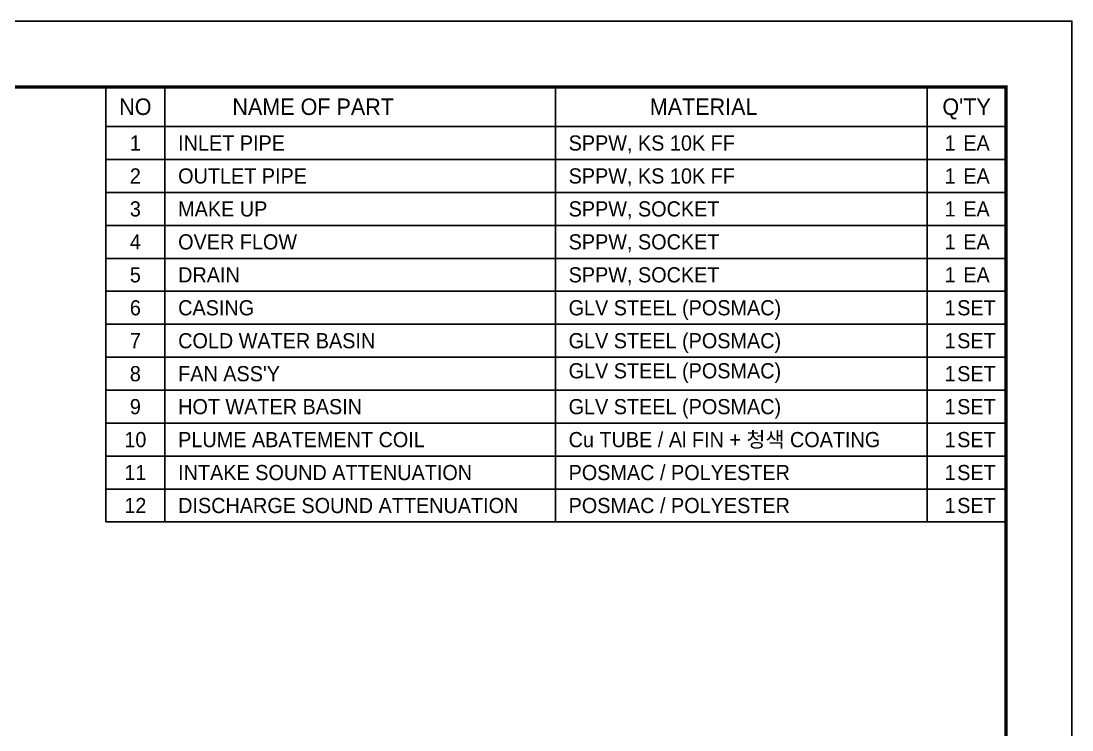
# Model space of a CAD drawing. Header units: millimetres. Extents: x -661384 to 33175, y -139129 to 24362.
# Drawn here: x 22005 to 33175, y 16833 to 24362 of the extents above; entities that cross this region are included whole.
import ezdxf
from ezdxf.enums import TextEntityAlignment as Align

# ---------------------------------------------------------------- set-up
doc = ezdxf.new("R2010")
doc.units = ezdxf.units.MM
for name, color, linetype in [('냉각탑_box', 1, 'Continuous'), ('냉각탑_form', 1, 'Continuous'), ('냉각탑_text', 3, 'Continuous')]:
    doc.layers.add(name, color=color, linetype=linetype)
doc.styles.add('돋움', font='Dotum.ttf')

msp = doc.modelspace()

# ---------------------------------------------------------------- linework, layer by layer
at = {"layer": 'Defpoints'}
msp.add_lwpolyline([(3767.7, 24362), (33174.9, 24362), (33174.9, 3566.9), (3767.7, 3566.9)], close=True, dxfattribs=at)
at = {"layer": '냉각탑_box'}
for p, q in [((22904.7, 19041.8), (22904.7, 23661.8)), ((22904.7, 23661.8), (32474.7, 23661.8)), ((23534.7, 23661.8), (23534.7, 19041.8)), ((27684.7, 23661.8), (27684.7, 19041.8)), ((31634.7, 23661.8), (31634.7, 19041.8)), ((32474.7, 23661.8), (32474.7, 20091.8)), ((22904.7, 23241.8), (32474.7, 23241.8)), ((22904.7, 22891.8), (32474.7, 22891.8)), ((22904.7, 22541.8), (32474.7, 22541.8)), ((22904.7, 22191.8), (32474.7, 22191.8)), ((22904.7, 21841.8), (32474.7, 21841.8)), ((22904.7, 21491.8), (32474.7, 21491.8)), ((22904.7, 21141.8), (32474.7, 21141.8)), ((22904.7, 20791.8), (32474.7, 20791.8)), ((22904.7, 20441.8), (32474.7, 20441.8)), ((32474.7, 20091.8), (22904.7, 20091.8)), ((22904.7, 19741.8), (32474.7, 19741.8)), ((22904.7, 19391.8), (32474.7, 19391.8)), ((22904.7, 19041.8), (32474.7, 19041.8))]:
    msp.add_line(p, q, dxfattribs=at)
at = {"layer": '냉각탑_form', "const_width": 35}
msp.add_lwpolyline([(4467.8, 23661.8), (4467.8, 4267), (32474.7, 4267), (32474.7, 23661.8)], close=True, dxfattribs=at)

# ---------------------------------------------------------------- texts
at = {"layer": '냉각탑_text', "style": '돋움'}
for s, height, p in [('NO', 175, (23219.7, 23451.8)), ('NAME OF PART', 175, (25109.7, 23451.8)), ('MATERIAL', 175, (29259.7, 23451.8)), ("Q'TY", 175, (32054.7, 23451.8)), ('1', 161, (23219.7, 23066.8)), ('1', 161, (31879.7, 23066.8)), ('EA', 161, (32159.7, 23066.8)), ('2', 161, (23219.7, 22716.8)), ('1', 161, (31879.7, 22716.8)), ('EA', 161, (32159.7, 22716.8)), ('3', 161, (23219.7, 22366.8)), ('1', 161, (31879.7, 22366.8)), ('EA', 161, (32159.7, 22366.8)), ('4', 161, (23219.7, 22016.8)), ('1', 161, (31879.7, 22016.8)), ('EA', 161, (32159.7, 22016.8)), ('5', 161, (23219.7, 21666.8)), ('1', 161, (31879.7, 21666.8)), ('EA', 161, (32159.7, 21666.8)), ('6', 161, (23219.7, 21316.8)), ('1', 161, (31879.7, 21316.8)), ('SET', 161, (32159.7, 21316.8)), ('7', 161, (23219.7, 20966.8)), ('1', 161, (31879.7, 20966.8)), ('SET', 161, (32159.7, 20966.8)), ('8', 161, (23219.7, 20616.8)), ('1', 161, (31879.7, 20616.8)), ('SET', 161, (32159.7, 20616.8)), ('9', 161, (23219.7, 20266.8)), ('1', 161, (31879.7, 20266.8)), ('SET', 161, (32159.7, 20266.8)), ('10', 161, (23219.7, 19916.8)), ('1', 161, (31879.7, 19916.8)), ('SET', 161, (32159.7, 19916.8)), ('11', 161, (23219.7, 19566.8)), ('1', 161, (31879.7, 19566.8)), ('SET', 161, (32159.7, 19566.8)), ('12', 161, (23219.7, 19216.8)), ('1', 161, (31879.7, 19216.8)), ('SET', 161, (32159.7, 19216.8))]:
    msp.add_text(s, height=height, dxfattribs=at).set_placement(p, align=Align.MIDDLE_CENTER)
for s, p in [('INLET PIPE', (23674.7, 23066.8)), ('SPPW, KS 10K FF', (27824.7, 23066.8)), ('OUTLET PIPE', (23674.7, 22716.8)), ('SPPW, KS 10K FF', (27824.7, 22716.8)), ('MAKE UP', (23674.7, 22366.8)), ('SPPW, SOCKET', (27824.7, 22366.8)), ('OVER FLOW', (23674.7, 22016.8)), ('SPPW, SOCKET', (27824.7, 22016.8)), ('DRAIN', (23674.7, 21666.8)), ('SPPW, SOCKET', (27824.7, 21666.8)), ('CASING', (23674.7, 21316.8)), ('GLV STEEL (POSMAC)', (27824.7, 21316.8)), ('COLD WATER BASIN', (23674.7, 20966.8)), ('GLV STEEL (POSMAC)', (27824.7, 20966.8)), ("FAN ASS'Y", (23674.7, 20616.8)), ('GLV STEEL (POSMAC)', (27824.7, 20647.6)), ('HOT WATER BASIN', (23674.7, 20266.8)), ('GLV STEEL (POSMAC)', (27824.7, 20266.8)), ('PLUME ABATEMENT COIL', (23674.7, 19916.8)), ('Cu TUBE / Al FIN + 청색 COATING', (27824.7, 19916.8)), ('INTAKE SOUND ATTENUATION', (23674.7, 19566.8)), ('POSMAC / POLYESTER', (27824.7, 19566.8)), ('DISCHARGE SOUND ATTENUATION', (23674.7, 19216.8)), ('POSMAC / POLYESTER', (27824.7, 19216.8))]:
    msp.add_text(s, height=161, dxfattribs=at).set_placement(p, align=Align.MIDDLE_LEFT)

doc.saveas('drawing.dxf')
